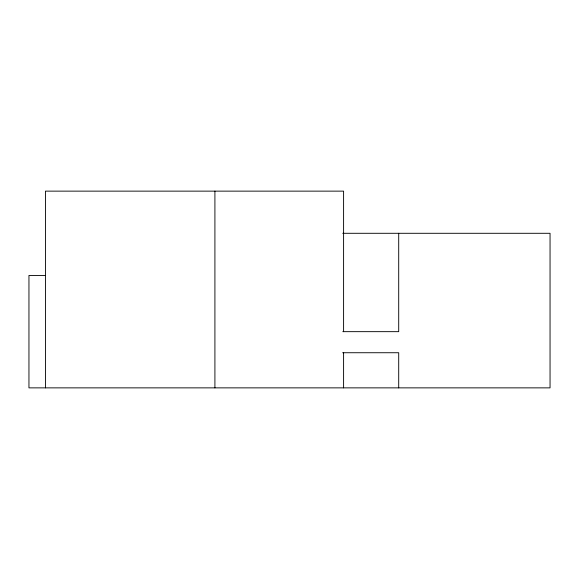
<?xml version="1.0" encoding="UTF-8"?>
<svg xmlns="http://www.w3.org/2000/svg" width="579" height="579" viewBox="0 0 579 579"><rect width="100%" height="100%" fill="white"/><g stroke="black" fill="none" stroke-linecap="round" stroke-linejoin="round"><path stroke-width="0.87" d="M342.746 233.294L550.05 233.294L550.05 387.865L28.95 387.865L28.95 275.452L45.162 275.452M342.79 331.658L398.707 331.658L398.707 233.294M342.645 352.734L398.707 352.734L398.707 387.865M343.593 331.658L343.593 191.135L45.444 191.135L45.444 387.865M343.593 352.734L343.593 387.865M214.91 191.135L214.91 387.865"/></g></svg>
